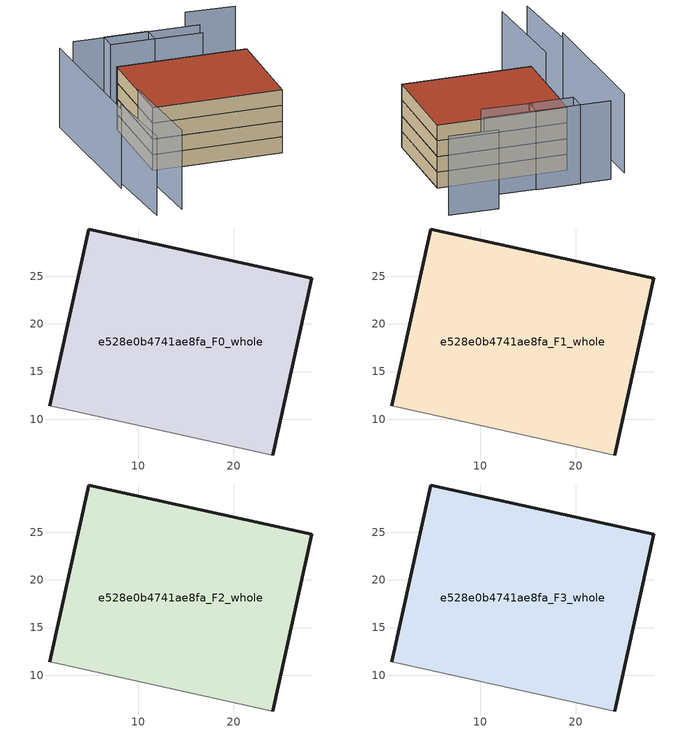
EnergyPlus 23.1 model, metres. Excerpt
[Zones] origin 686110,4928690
e528e0b4741ae8fa_F0_whole
 floor ground (EU_floor_Construction): 24.1,6.25 28.19,24.81 4.79,29.96 0.69,11.39 z0
 wall outside (EU_wall_Construction): 0.69,11.39 4.79,29.96 28.19,24.81 24.1,6.25 z0:3
 wall adiabatic (EU_wall_Construction): 24.1,6.25 0.69,11.39 z0:3
e528e0b4741ae8fa_F1_whole
 floor to e528e0b4741ae8fa_F0_whole (EU_floor_Construction): 24.1,6.25 28.19,24.81 4.78,29.96 0.69,11.39 z3
 wall outside (EU_wall_Construction): 0.69,11.39 4.79,29.96 28.19,24.81 24.1,6.25 z3:6
 wall adiabatic (EU_wall_Construction): 24.1,6.25 0.69,11.39 z3:6
e528e0b4741ae8fa_F2_whole
 floor to e528e0b4741ae8fa_F1_whole (EU_floor_Construction): 24.1,6.25 28.19,24.81 4.78,29.96 0.69,11.39 z6
 wall outside (EU_wall_Construction): 0.69,11.39 4.79,29.96 28.19,24.81 24.1,6.25 z6:9
 wall adiabatic (EU_wall_Construction): 24.1,6.25 0.69,11.39 z6:9
e528e0b4741ae8fa_F3_whole
 floor to e528e0b4741ae8fa_F2_whole (EU_floor_Construction): 24.1,6.25 28.19,24.81 4.78,29.96 0.69,11.39 z9
 wall outside (EU_wall_Construction): 0.69,11.39 4.79,29.96 28.19,24.81 24.1,6.25 z9:12
 wall adiabatic (EU_wall_Construction): 24.1,6.25 0.69,11.39 z9:12
 roof outside (EU_roof_Construction): 28.19,24.81 24.1,6.25 0.69,11.39 4.79,29.96 z12
shading: -3.85,-5.65 -0.99,13.46 / -6.84,9.58 -8.87,-5.55 / -3.13,36.18 -8.01,7.74 / 21.68,28.78 12.64,31.19 / 23.17,32.17 0.44,37.42 / 32.66,35.88 23.82,38.12 / 13.19,31.04 5.2,32.72 / 5.2,32.72 5.93,36.19 / 5.93,36.19 13.92,34.51 / 13.92,34.51 13.19,31.04 z0:15
[Building]
EU S2 Campaign: North Axis=0; Terrain=City; Solar Distribution=FullExterior
[Site:Location]
Bologna: Latitude=44.5; Longitude=11.25; Time Zone=1; Elevation=37
[SizingPeriod:WeatherFileDays]
AnnualSizingPeriod: Begin Month=1; Begin Day of Month=1; End Month=12; End Day of Month=31; Day of Week for Start Day=Monday; Use Weather File Daylight Saving Period=No; Use Weather File Rain and Snow Indicators=No
[MATERIAL]
EU_InternalMass_Material: Roughness=MediumRough; Thickness=0.1; Conductivity=1; Density=1800; Specific Heat=900; Thermal Absorptance=0.9; Solar Absorptance=0.7; Visible Absorptance=0.7
[MATERIAL:NOMASS] Roughness=MediumRough; Thermal Absorptance=0.9; Solar Absorptance=0.7; Visible Absorptance=0.7
Name | Thermal Resistance
EU_wall_NoMass | 0.937881
EU_roof_NoMass | 0.548572
EU_floor_NoMass | 0.71348
[CONSTRUCTION]
EU_wall_Construction: EU_wall_NoMass
EU_roof_Construction: EU_roof_NoMass
EU_floor_Construction: EU_floor_NoMass
EU_InternalMass_Construction: EU_InternalMass_Material
[ZONE] Type=1; Multiplier=1; Ceiling Height=autocalculate; Volume=1366.55; Floor Area=autocalculate; Part of Total Floor Area=Yes
e528e0b4741ae8fa_F0_whole; e528e0b4741ae8fa_F1_whole; e528e0b4741ae8fa_F2_whole; e528e0b4741ae8fa_F3_whole
[INTERNALMASS] Construction=EU_InternalMass_Construction; Surface Area=455.518
Name | Zone or ZoneList
e528e0b4741ae8fa_F0_whole_EU_InternalMass | e528e0b4741ae8fa_F0_whole
e528e0b4741ae8fa_F1_whole_EU_InternalMass | e528e0b4741ae8fa_F1_whole
e528e0b4741ae8fa_F2_whole_EU_InternalMass | e528e0b4741ae8fa_F2_whole
e528e0b4741ae8fa_F3_whole_EU_InternalMass | e528e0b4741ae8fa_F3_whole
[OTHEREQUIPMENT] Fuel Type=Electricity; Design Level Calculation Method=Watts/Area; Power per Zone Floor Area=1; Fraction Latent=0; Fraction Radiant=0; Fraction Lost=0; Carbon Dioxide Generation Rate=0; EndUse Subcategory=EU_Step8_InternalGains
Name | Zone or ZoneList or Space or SpaceList | Schedule
EU_Step8_InternalGain_e528e0b4741ae8fa_F0_whole_f000 | e528e0b4741ae8fa_F0_whole | EU_Step8_GainSchedule_e528e0b4741ae8fa_F0_whole_f000
EU_Step8_InternalGain_e528e0b4741ae8fa_F1_whole_f000 | e528e0b4741ae8fa_F1_whole | EU_Step8_GainSchedule_e528e0b4741ae8fa_F1_whole_f000
EU_Step8_InternalGain_e528e0b4741ae8fa_F2_whole_f000 | e528e0b4741ae8fa_F2_whole | EU_Step8_GainSchedule_e528e0b4741ae8fa_F2_whole_f000
EU_Step8_InternalGain_e528e0b4741ae8fa_F3_whole_f000 | e528e0b4741ae8fa_F3_whole | EU_Step8_GainSchedule_e528e0b4741ae8fa_F3_whole_f000
[ZONEVENTILATION:DESIGNFLOWRATE] Schedule=EU_AlwaysOn; Design Flow Rate Calculation Method=AirChanges/Hour; Air Changes per Hour=0.687892; Ventilation Type=Natural; Fan Pressure Rise=0; Fan Total Efficiency=1; Constant Term Coefficient=1; Temperature Term Coefficient=0; Velocity Term Coefficient=0; Velocity Squared Term Coefficient=0; Minimum Indoor Temperature=-100; Maximum Indoor Temperature=100; Delta Temperature=-100; Minimum Outdoor Temperature=-100; Maximum Outdoor Temperature=100; Maximum Wind Speed=40
Name | Zone or ZoneList or Space or SpaceList
EU_ConstantAir_e528e0b4741ae8fa_F0_whole | e528e0b4741ae8fa_F0_whole
EU_ConstantAir_e528e0b4741ae8fa_F1_whole | e528e0b4741ae8fa_F1_whole
EU_ConstantAir_e528e0b4741ae8fa_F2_whole | e528e0b4741ae8fa_F2_whole
EU_ConstantAir_e528e0b4741ae8fa_F3_whole | e528e0b4741ae8fa_F3_whole
[HVACTEMPLATE:THERMOSTAT] Constant Heating Setpoint=20; Constant Cooling Setpoint=50
EU_HeatOnly_e528e0b4741ae8fa_F0_whole; EU_HeatOnly_e528e0b4741ae8fa_F1_whole; EU_HeatOnly_e528e0b4741ae8fa_F2_whole; EU_HeatOnly_e528e0b4741ae8fa_F3_whole
[HVACTEMPLATE:ZONE:IDEALLOADSAIRSYSTEM] System Availability Schedule=EU_AlwaysOn; Maximum Heating Supply Air Temperature=50; Minimum Cooling Supply Air Temperature=13; Maximum Heating Supply Air Humidity Ratio=0.0156; Minimum Cooling Supply Air Humidity Ratio=0.0077; Heating Limit=NoLimit; Cooling Limit=NoLimit; Heating Availability Schedule=EU_AlwaysOn; Cooling Availability Schedule=EU_CoolingOff; Dehumidification Control Type=ConstantSensibleHeatRatio; Cooling Sensible Heat Ratio=0.7; Dehumidification Setpoint=60; Humidification Control Type=None; Humidification Setpoint=30; Outdoor Air Method=None; Outdoor Air Flow Rate per Person=0.00944; Outdoor Air Flow Rate per Zone Floor Area=0; Outdoor Air Flow Rate per Zone=0; Demand Controlled Ventilation Type=None; Outdoor Air Economizer Type=NoEconomizer; Heat Recovery Type=None; Sensible Heat Recovery Effectiveness=0.7; Latent Heat Recovery Effectiveness=0.65
Name | Template Thermostat
e528e0b4741ae8fa_F0_whole | EU_HeatOnly_e528e0b4741ae8fa_F0_whole
e528e0b4741ae8fa_F1_whole | EU_HeatOnly_e528e0b4741ae8fa_F1_whole
e528e0b4741ae8fa_F2_whole | EU_HeatOnly_e528e0b4741ae8fa_F2_whole
e528e0b4741ae8fa_F3_whole | EU_HeatOnly_e528e0b4741ae8fa_F3_whole
[SIZING:ZONE] Zone Cooling Design Supply Air Temperature Input Method=SupplyAirTemperature; Zone Cooling Design Supply Air Temperature=13; Zone Heating Design Supply Air Temperature Input Method=SupplyAirTemperature; Zone Heating Design Supply Air Temperature=50; Zone Cooling Design Supply Air Humidity Ratio=0.008; Zone Heating Design Supply Air Humidity Ratio=0.008; Cooling Design Air Flow Method=DesignDay; Cooling Design Air Flow Rate=0; Cooling Minimum Air Flow per Zone Floor Area=0.000762; Cooling Minimum Air Flow=0; Cooling Minimum Air Flow Fraction=0.2; Heating Design Air Flow Method=DesignDay; Heating Design Air Flow Rate=0; Heating Maximum Air Flow per Zone Floor Area=0.002032; Heating Maximum Air Flow=0.141576; Heating Maximum Air Flow Fraction=0.3; Account for Dedicated Outdoor Air System=No; Dedicated Outdoor Air System Control Strategy=NeutralSupplyAir; Dedicated Outdoor Air Low Setpoint Temperature for Design=autosize; Dedicated Outdoor Air High Setpoint Temperature for Design=autosize; Zone Load Sizing Method=Sensible Load Only No Latent Load; Zone Latent Cooling Design Supply Air Humidity Ratio Input Method=HumidityRatioDifference; Zone Cooling Design Supply Air Humidity Ratio Difference=0.005; Zone Latent Heating Design Supply Air Humidity Ratio Input Method=HumidityRatioDifference; Zone Humidification Design Supply Air Humidity Ratio Difference=0.005
e528e0b4741ae8fa_F0_whole; e528e0b4741ae8fa_F1_whole; e528e0b4741ae8fa_F2_whole; e528e0b4741ae8fa_F3_whole
[SCHEDULE:CONSTANT]
Name | Hourly Value
EU_AlwaysOn | 1
EU_CoolingOff | 0
[SCHEDULE:FILE] Column Number=1; Rows to Skip at Top=0; Number of Hours of Data=8760; Column Separator=Comma; Interpolate to Timestep=No; Minutes per Item=60; Adjust Schedule for Daylight Savings=Yes
Name | File
EU_Step8_GainSchedule_e528e0b4741ae8fa_F0_whole_f000 | ../../schedules/e528e0b4741ae8fa/e528e0b4741ae8fa_F0_whole_f000_gain.csv
EU_Step8_GainSchedule_e528e0b4741ae8fa_F1_whole_f000 | ../../schedules/e528e0b4741ae8fa/e528e0b4741ae8fa_F1_whole_f000_gain.csv
EU_Step8_GainSchedule_e528e0b4741ae8fa_F2_whole_f000 | ../../schedules/e528e0b4741ae8fa/e528e0b4741ae8fa_F2_whole_f000_gain.csv
EU_Step8_GainSchedule_e528e0b4741ae8fa_F3_whole_f000 | ../../schedules/e528e0b4741ae8fa/e528e0b4741ae8fa_F3_whole_f000_gain.csv
